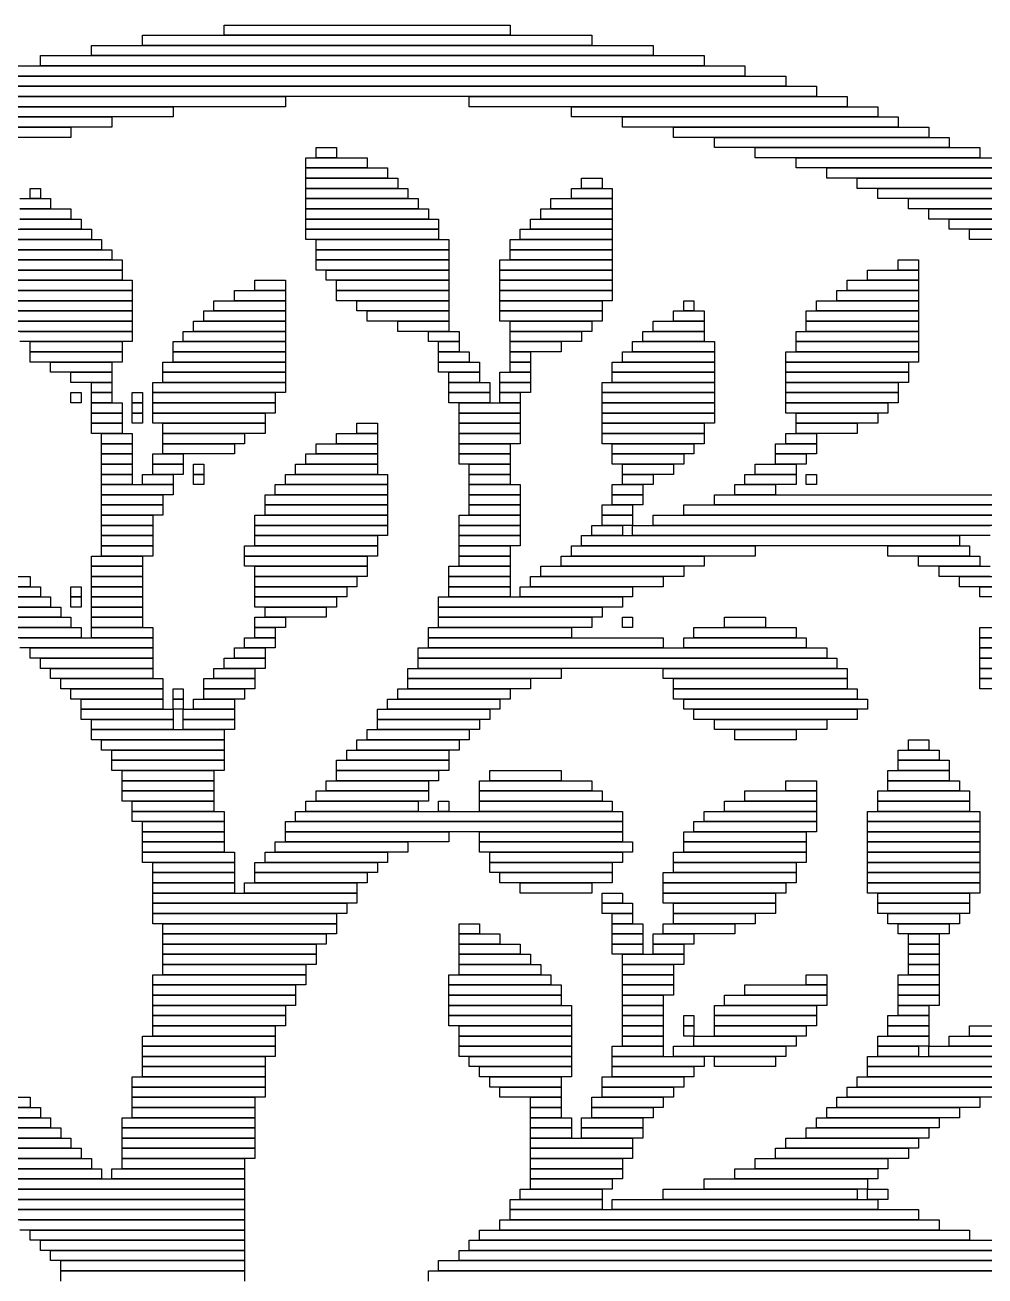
# Model space of a CAD drawing. Extents: x 367 to 656, y 364 to 660.
# Drawn here: x 478.5 to 572.5, y 537.5 to 660 of the extents above; entities that cross this region are included whole.
import ezdxf

# ---------------------------------------------------------------- set-up
doc = ezdxf.new("R2010")
doc.units = 0

msp = doc.modelspace()

# ---------------------------------------------------------------- linework, layer by layer
for p, q in [((498, 660), (526, 660)), ((498, 659), (498, 660)), ((526, 660), (526, 659)), ((485, 658), (540, 658)), ((485, 657), (485, 658)), ((490, 659), (534, 659)), ((490, 658), (490, 659)), ((534, 658), (490, 658)), ((526, 659), (498, 659)), ((534, 659), (534, 658)), ((540, 658), (540, 657)), ((480, 657), (545, 657)), ((480, 656), (480, 657)), ((540, 657), (485, 657)), ((545, 657), (545, 656)), ((476, 656), (549, 656)), ((545, 656), (480, 656)), ((549, 656), (549, 655)), ((472, 655), (553, 655)), ((549, 655), (476, 655)), ((553, 655), (553, 654)), ((465, 653), (504, 653)), ((469, 654), (556, 654)), ((556, 653), (469, 653)), ((553, 654), (472, 654)), ((504, 653), (504, 652)), ((522, 653), (559, 653)), ((522, 652), (522, 653)), ((556, 654), (556, 653)), ((559, 653), (559, 652)), ((463, 652), (493, 652)), ((504, 652), (465, 652)), ((493, 652), (493, 651)), ((559, 652), (522, 652)), ((532, 652), (562, 652)), ((532, 651), (532, 652)), ((562, 652), (562, 651)), ((460, 651), (487, 651)), ((493, 651), (463, 651)), ((487, 651), (487, 650)), ((562, 651), (532, 651)), ((537, 651), (564, 651)), ((537, 650), (537, 651)), ((564, 651), (564, 650)), ((457, 650), (483, 650)), ((487, 650), (460, 650)), ((483, 650), (483, 649)), ((564, 650), (537, 650)), ((542, 650), (567, 650)), ((542, 649), (542, 650)), ((567, 650), (567, 649)), ((483, 649), (457, 649)), ((567, 649), (542, 649)), ((546, 649), (569, 649)), ((546, 648), (546, 649)), ((569, 649), (569, 648)), ((506, 647), (512, 647)), ((506, 646), (506, 647)), ((507, 648), (509, 648)), ((507, 647), (507, 648)), ((509, 647), (507, 647)), ((509, 648), (509, 647)), ((512, 647), (512, 646)), ((569, 648), (546, 648)), ((550, 648), (572, 648)), ((550, 647), (550, 648)), ((572, 647), (550, 647)), ((554, 647), (574, 647)), ((554, 646), (554, 647)), ((572, 648), (572, 647)), ((512, 646), (506, 646)), ((506, 646), (514, 646)), ((506, 645), (506, 646)), ((514, 646), (514, 645)), ((574, 646), (554, 646)), ((557, 646), (576, 646)), ((557, 645), (557, 646)), ((514, 645), (506, 645)), ((506, 645), (515, 645)), ((506, 644), (506, 645)), ((515, 645), (515, 644)), ((533, 645), (535, 645)), ((533, 644), (533, 645)), ((535, 645), (535, 644)), ((576, 645), (557, 645)), ((560, 645), (578, 645)), ((560, 644), (560, 645)), ((479, 644), (480, 644)), ((479, 643), (479, 644)), ((480, 644), (480, 643)), ((515, 644), (506, 644)), ((506, 644), (516, 644)), ((506, 643), (506, 644)), ((516, 644), (516, 643)), ((532, 644), (536, 644)), ((532, 643), (532, 644)), ((535, 644), (533, 644)), ((536, 644), (536, 643)), ((578, 644), (560, 644)), ((562, 644), (579, 644)), ((562, 643), (562, 644)), ((478, 643), (481, 643)), ((481, 642), (478, 642)), ((478, 642), (483, 642)), ((480, 643), (479, 643)), ((481, 643), (481, 642)), ((483, 642), (483, 641)), ((516, 643), (506, 643)), ((506, 643), (517, 643)), ((506, 642), (506, 643)), ((517, 642), (506, 642)), ((506, 642), (518, 642)), ((506, 641), (506, 642)), ((517, 643), (517, 642)), ((518, 642), (518, 641)), ((529, 642), (536, 642)), ((529, 641), (529, 642)), ((530, 643), (536, 643)), ((530, 642), (530, 643)), ((536, 642), (530, 642)), ((536, 643), (532, 643)), ((536, 643), (536, 642)), ((536, 642), (536, 641)), ((579, 643), (562, 643)), ((565, 643), (581, 643)), ((565, 642), (565, 643)), ((581, 642), (565, 642)), ((567, 642), (583, 642)), ((567, 641), (567, 642)), ((483, 641), (478, 641)), ((478, 641), (484, 641)), ((484, 641), (484, 640)), ((518, 641), (506, 641)), ((506, 641), (519, 641)), ((506, 640), (506, 641)), ((519, 641), (519, 640)), ((528, 641), (536, 641)), ((528, 640), (528, 641)), ((536, 641), (529, 641)), ((536, 641), (536, 640)), ((583, 641), (567, 641)), ((569, 641), (585, 641)), ((569, 640), (569, 641)), ((477, 640), (485, 640)), ((484, 640), (478, 640)), ((485, 640), (485, 639)), ((519, 640), (506, 640)), ((506, 640), (519, 640)), ((506, 639), (506, 640)), ((519, 640), (519, 639)), ((527, 640), (536, 640)), ((527, 639), (527, 640)), ((536, 640), (528, 640)), ((536, 640), (536, 639)), ((585, 640), (569, 640)), ((571, 640), (586, 640)), ((571, 639), (571, 640)), ((485, 639), (477, 639)), ((477, 639), (486, 639)), ((486, 639), (486, 638)), ((519, 639), (506, 639)), ((507, 639), (520, 639)), ((507, 638), (507, 639)), ((520, 639), (520, 638)), ((526, 639), (536, 639)), ((526, 638), (526, 639)), ((536, 639), (527, 639)), ((536, 639), (536, 638)), ((586, 639), (571, 639)), ((486, 638), (477, 638)), ((477, 638), (487, 638)), ((487, 637), (477, 637)), ((477, 637), (488, 637)), ((487, 638), (487, 637)), ((488, 637), (488, 636)), ((520, 638), (507, 638)), ((507, 638), (520, 638)), ((507, 637), (507, 638)), ((520, 637), (507, 637)), ((507, 637), (520, 637)), ((507, 636), (507, 637)), ((520, 638), (520, 637)), ((520, 637), (520, 636)), ((525, 637), (536, 637)), ((525, 636), (525, 637)), ((536, 638), (526, 638)), ((526, 638), (536, 638)), ((526, 637), (526, 638)), ((536, 637), (526, 637)), ((536, 638), (536, 637)), ((536, 637), (536, 636)), ((564, 637), (566, 637)), ((564, 636), (564, 637)), ((566, 637), (566, 636)), ((488, 636), (477, 636)), ((477, 636), (488, 636)), ((488, 636), (488, 635)), ((520, 636), (507, 636)), ((508, 636), (520, 636)), ((508, 635), (508, 636)), ((520, 636), (520, 635)), ((536, 636), (525, 636)), ((525, 636), (536, 636)), ((525, 635), (525, 636)), ((536, 636), (536, 635)), ((561, 636), (566, 636)), ((561, 635), (561, 636)), ((566, 636), (564, 636)), ((566, 636), (566, 635)), ((488, 635), (477, 635)), ((477, 635), (489, 635)), ((489, 635), (489, 634)), ((501, 635), (504, 635)), ((501, 634), (501, 635)), ((504, 635), (504, 634)), ((520, 635), (508, 635)), ((509, 635), (520, 635)), ((509, 634), (509, 635)), ((520, 635), (520, 634)), ((536, 635), (525, 635)), ((525, 635), (536, 635)), ((525, 634), (525, 635)), ((536, 635), (536, 634)), ((559, 635), (566, 635)), ((559, 634), (559, 635)), ((566, 635), (561, 635)), ((566, 635), (566, 634)), ((489, 634), (477, 634)), ((477, 634), (489, 634)), ((489, 634), (489, 633)), ((499, 634), (504, 634)), ((499, 633), (499, 634)), ((504, 634), (501, 634)), ((504, 634), (504, 633)), ((520, 634), (509, 634)), ((509, 634), (520, 634)), ((509, 633), (509, 634)), ((520, 634), (520, 633)), ((536, 634), (525, 634)), ((525, 634), (536, 634)), ((525, 633), (525, 634)), ((536, 634), (536, 633)), ((558, 634), (566, 634)), ((558, 633), (558, 634)), ((566, 634), (559, 634)), ((566, 634), (566, 633)), ((489, 633), (477, 633)), ((477, 633), (489, 633)), ((489, 633), (489, 632)), ((497, 633), (504, 633)), ((497, 632), (497, 633)), ((504, 633), (499, 633)), ((504, 633), (504, 632)), ((520, 633), (509, 633)), ((511, 633), (520, 633)), ((511, 632), (511, 633)), ((520, 633), (520, 632)), ((536, 633), (525, 633)), ((525, 633), (535, 633)), ((525, 632), (525, 633)), ((535, 633), (535, 632)), ((543, 633), (544, 633)), ((543, 632), (543, 633)), ((544, 633), (544, 632)), ((556, 633), (566, 633)), ((556, 632), (556, 633)), ((566, 633), (558, 633)), ((566, 633), (566, 632)), ((489, 632), (477, 632)), ((477, 632), (489, 632)), ((489, 631), (477, 631)), ((477, 631), (489, 631)), ((489, 632), (489, 631)), ((489, 631), (489, 630)), ((495, 631), (504, 631)), ((495, 630), (495, 631)), ((496, 632), (504, 632)), ((496, 631), (496, 632)), ((504, 631), (496, 631)), ((504, 632), (497, 632)), ((504, 632), (504, 631)), ((504, 631), (504, 630)), ((520, 632), (511, 632)), ((512, 632), (520, 632)), ((512, 631), (512, 632)), ((520, 631), (512, 631)), ((515, 631), (520, 631)), ((515, 630), (515, 631)), ((520, 632), (520, 631)), ((520, 631), (520, 630)), ((535, 632), (525, 632)), ((525, 632), (535, 632)), ((525, 631), (525, 632)), ((535, 631), (525, 631)), ((526, 631), (534, 631)), ((526, 630), (526, 631)), ((534, 631), (534, 630)), ((535, 632), (535, 631)), ((540, 631), (545, 631)), ((540, 630), (540, 631)), ((542, 632), (545, 632)), ((542, 631), (542, 632)), ((545, 631), (542, 631)), ((544, 632), (543, 632)), ((545, 632), (545, 631)), ((545, 631), (545, 630)), ((555, 632), (566, 632)), ((555, 631), (555, 632)), ((566, 631), (555, 631)), ((555, 631), (566, 631)), ((555, 630), (555, 631)), ((566, 632), (556, 632)), ((566, 632), (566, 631)), ((566, 631), (566, 630)), ((489, 630), (477, 630)), ((478, 630), (489, 630)), ((489, 630), (489, 629)), ((494, 630), (504, 630)), ((494, 629), (494, 630)), ((504, 630), (495, 630)), ((504, 630), (504, 629)), ((520, 630), (515, 630)), ((518, 630), (521, 630)), ((518, 629), (518, 630)), ((521, 630), (521, 629)), ((534, 630), (526, 630)), ((526, 630), (533, 630)), ((526, 629), (526, 630)), ((533, 630), (533, 629)), ((539, 630), (545, 630)), ((539, 629), (539, 630)), ((545, 630), (540, 630)), ((545, 630), (545, 629)), ((554, 630), (566, 630)), ((554, 629), (554, 630)), ((566, 630), (555, 630)), ((566, 630), (566, 629)), ((489, 629), (478, 629)), ((479, 629), (488, 629)), ((479, 628), (479, 629)), ((488, 629), (488, 628)), ((493, 629), (504, 629)), ((493, 628), (493, 629)), ((504, 629), (494, 629)), ((504, 629), (504, 628)), ((521, 629), (518, 629)), ((519, 629), (521, 629)), ((519, 628), (519, 629)), ((521, 629), (521, 628)), ((533, 629), (526, 629)), ((526, 629), (531, 629)), ((526, 628), (526, 629)), ((531, 629), (531, 628)), ((538, 629), (546, 629)), ((538, 628), (538, 629)), ((545, 629), (539, 629)), ((546, 629), (546, 628)), ((566, 629), (554, 629)), ((554, 629), (566, 629)), ((554, 628), (554, 629)), ((566, 629), (566, 628)), ((488, 628), (479, 628)), ((479, 628), (488, 628)), ((479, 627), (479, 628)), ((488, 628), (488, 627)), ((504, 628), (493, 628)), ((493, 628), (504, 628)), ((493, 627), (493, 628)), ((504, 628), (504, 627)), ((521, 628), (519, 628)), ((519, 628), (522, 628)), ((519, 627), (519, 628)), ((522, 628), (522, 627)), ((531, 628), (526, 628)), ((526, 628), (528, 628)), ((526, 627), (526, 628)), ((528, 628), (528, 627)), ((537, 628), (546, 628)), ((537, 627), (537, 628)), ((546, 628), (538, 628)), ((546, 628), (546, 627)), ((553, 628), (566, 628)), ((553, 627), (553, 628)), ((566, 628), (554, 628)), ((566, 628), (566, 627)), ((488, 627), (479, 627)), ((481, 627), (487, 627)), ((481, 626), (481, 627)), ((487, 626), (481, 626)), ((483, 626), (487, 626)), ((483, 625), (483, 626)), ((487, 627), (487, 626)), ((487, 626), (487, 625)), ((492, 627), (504, 627)), ((492, 626), (492, 627)), ((504, 626), (492, 626)), ((492, 626), (504, 626)), ((492, 625), (492, 626)), ((504, 627), (493, 627)), ((504, 627), (504, 626)), ((504, 626), (504, 625)), ((522, 627), (519, 627)), ((519, 627), (523, 627)), ((519, 626), (519, 627)), ((523, 626), (519, 626)), ((520, 626), (523, 626)), ((520, 625), (520, 626)), ((523, 627), (523, 626)), ((523, 626), (523, 625)), ((525, 626), (528, 626)), ((525, 625), (525, 626)), ((528, 627), (526, 627)), ((526, 627), (528, 627)), ((526, 626), (526, 627)), ((528, 626), (526, 626)), ((528, 627), (528, 626)), ((528, 626), (528, 625)), ((536, 627), (546, 627)), ((536, 626), (536, 627)), ((546, 626), (536, 626)), ((536, 626), (546, 626)), ((536, 625), (536, 626)), ((546, 627), (537, 627)), ((546, 627), (546, 626)), ((546, 626), (546, 625)), ((566, 627), (553, 627)), ((553, 627), (565, 627)), ((553, 626), (553, 627)), ((565, 626), (553, 626)), ((553, 626), (565, 626)), ((553, 625), (553, 626)), ((565, 627), (565, 626)), ((565, 626), (565, 625)), ((487, 625), (483, 625)), ((485, 625), (487, 625)), ((485, 624), (485, 625)), ((487, 625), (487, 624)), ((491, 625), (504, 625)), ((491, 624), (491, 625)), ((504, 625), (492, 625)), ((504, 625), (504, 624)), ((523, 625), (520, 625)), ((520, 625), (524, 625)), ((520, 624), (520, 625)), ((524, 625), (524, 624)), ((528, 625), (525, 625)), ((525, 625), (528, 625)), ((525, 624), (525, 625)), ((528, 625), (528, 624)), ((535, 625), (546, 625)), ((535, 624), (535, 625)), ((546, 625), (536, 625)), ((546, 625), (546, 624)), ((565, 625), (553, 625)), ((553, 625), (564, 625)), ((553, 624), (553, 625)), ((564, 625), (564, 624)), ((483, 624), (484, 624)), ((483, 623), (483, 624)), ((484, 624), (484, 623)), ((487, 624), (485, 624)), ((485, 624), (487, 624)), ((485, 623), (485, 624)), ((487, 624), (487, 623)), ((489, 624), (490, 624)), ((489, 623), (489, 624)), ((490, 624), (490, 623)), ((504, 624), (491, 624)), ((491, 624), (503, 624)), ((491, 623), (491, 624)), ((503, 624), (503, 623)), ((524, 624), (520, 624)), ((520, 624), (524, 624)), ((520, 623), (520, 624)), ((524, 624), (524, 623)), ((528, 624), (525, 624)), ((525, 624), (527, 624)), ((525, 623), (525, 624)), ((527, 624), (527, 623)), ((546, 624), (535, 624)), ((535, 624), (546, 624)), ((535, 623), (535, 624)), ((546, 624), (546, 623)), ((564, 624), (553, 624)), ((553, 624), (564, 624)), ((553, 623), (553, 624)), ((564, 624), (564, 623)), ((484, 623), (483, 623)), ((487, 623), (485, 623)), ((485, 623), (488, 623)), ((485, 622), (485, 623)), ((488, 623), (488, 622)), ((490, 623), (489, 623)), ((489, 623), (490, 623)), ((489, 622), (489, 623)), ((490, 623), (490, 622)), ((503, 623), (491, 623)), ((491, 623), (503, 623)), ((491, 622), (491, 623)), ((503, 623), (503, 622)), ((524, 623), (520, 623)), ((521, 623), (527, 623)), ((521, 622), (521, 623)), ((527, 623), (525, 623)), ((527, 623), (527, 622)), ((546, 623), (535, 623)), ((535, 623), (546, 623)), ((535, 622), (535, 623)), ((546, 623), (546, 622)), ((564, 623), (553, 623)), ((553, 623), (563, 623)), ((553, 622), (553, 623)), ((563, 623), (563, 622)), ((488, 622), (485, 622)), ((485, 622), (488, 622)), ((485, 621), (485, 622)), ((488, 622), (488, 621)), ((490, 622), (489, 622)), ((489, 622), (490, 622)), ((489, 621), (489, 622)), ((490, 622), (490, 621)), ((503, 622), (491, 622)), ((491, 622), (502, 622)), ((491, 621), (491, 622)), ((502, 622), (502, 621)), ((527, 622), (521, 622)), ((521, 622), (527, 622)), ((521, 621), (521, 622)), ((527, 622), (527, 621)), ((546, 622), (535, 622)), ((535, 622), (546, 622)), ((535, 621), (535, 622)), ((546, 622), (546, 621)), ((563, 622), (553, 622)), ((554, 622), (562, 622)), ((554, 621), (554, 622)), ((562, 622), (562, 621)), ((488, 621), (485, 621)), ((485, 621), (488, 621)), ((485, 620), (485, 621)), ((488, 620), (485, 620)), ((486, 620), (489, 620)), ((486, 619), (486, 620)), ((488, 621), (488, 620)), ((490, 621), (489, 621)), ((489, 620), (489, 619)), ((502, 621), (491, 621)), ((492, 621), (502, 621)), ((492, 620), (492, 621)), ((502, 620), (492, 620)), ((492, 620), (500, 620)), ((492, 619), (492, 620)), ((500, 620), (500, 619)), ((502, 621), (502, 620)), ((509, 620), (513, 620)), ((509, 619), (509, 620)), ((511, 621), (513, 621)), ((511, 620), (511, 621)), ((513, 620), (511, 620)), ((513, 621), (513, 620)), ((513, 620), (513, 619)), ((527, 621), (521, 621)), ((521, 621), (527, 621)), ((521, 620), (521, 621)), ((527, 620), (521, 620)), ((521, 620), (527, 620)), ((521, 619), (521, 620)), ((527, 621), (527, 620)), ((527, 620), (527, 619)), ((546, 621), (535, 621)), ((535, 621), (545, 621)), ((535, 620), (535, 621)), ((545, 620), (535, 620)), ((535, 620), (545, 620)), ((535, 619), (535, 620)), ((545, 621), (545, 620)), ((545, 620), (545, 619)), ((553, 620), (556, 620)), ((553, 619), (553, 620)), ((562, 621), (554, 621)), ((554, 621), (560, 621)), ((554, 620), (554, 621)), ((560, 620), (554, 620)), ((556, 620), (556, 619)), ((560, 621), (560, 620)), ((489, 619), (486, 619)), ((486, 619), (489, 619)), ((486, 618), (486, 619)), ((489, 619), (489, 618)), ((500, 619), (492, 619)), ((492, 619), (499, 619)), ((492, 618), (492, 619)), ((499, 619), (499, 618)), ((507, 619), (513, 619)), ((507, 618), (507, 619)), ((513, 619), (509, 619)), ((513, 619), (513, 618)), ((527, 619), (521, 619)), ((521, 619), (526, 619)), ((521, 618), (521, 619)), ((526, 619), (526, 618)), ((545, 619), (535, 619)), ((536, 619), (544, 619)), ((536, 618), (536, 619)), ((544, 619), (544, 618)), ((552, 619), (556, 619)), ((552, 618), (552, 619)), ((556, 619), (553, 619)), ((556, 619), (556, 618)), ((489, 618), (486, 618)), ((486, 618), (489, 618)), ((486, 617), (486, 618)), ((489, 618), (489, 617)), ((491, 618), (494, 618)), ((491, 617), (491, 618)), ((499, 618), (492, 618)), ((494, 618), (494, 617)), ((506, 618), (513, 618)), ((506, 617), (506, 618)), ((513, 618), (507, 618)), ((513, 618), (513, 617)), ((526, 618), (521, 618)), ((521, 618), (526, 618)), ((521, 617), (521, 618)), ((526, 618), (526, 617)), ((544, 618), (536, 618)), ((536, 618), (543, 618)), ((536, 617), (536, 618)), ((543, 618), (543, 617)), ((556, 618), (552, 618)), ((552, 618), (555, 618)), ((552, 617), (552, 618)), ((555, 618), (555, 617)), ((489, 617), (486, 617)), ((486, 617), (489, 617)), ((486, 616), (486, 617)), ((489, 617), (489, 616)), ((494, 617), (491, 617)), ((491, 617), (494, 617)), ((491, 616), (491, 617)), ((494, 617), (494, 616)), ((495, 617), (496, 617)), ((495, 616), (495, 617)), ((496, 617), (496, 616)), ((505, 617), (513, 617)), ((505, 616), (505, 617)), ((513, 617), (506, 617)), ((513, 617), (513, 616)), ((526, 617), (521, 617)), ((522, 617), (526, 617)), ((522, 616), (522, 617)), ((526, 617), (526, 616)), ((543, 617), (536, 617)), ((537, 617), (542, 617)), ((537, 616), (537, 617)), ((542, 617), (542, 616)), ((550, 617), (554, 617)), ((550, 616), (550, 617)), ((555, 617), (552, 617)), ((554, 617), (554, 616)), ((489, 616), (486, 616)), ((486, 616), (489, 616)), ((486, 615), (486, 616)), ((489, 615), (486, 615)), ((486, 615), (493, 615)), ((486, 614), (486, 615)), ((489, 616), (489, 615)), ((490, 616), (493, 616)), ((490, 615), (490, 616)), ((493, 615), (490, 615)), ((494, 616), (491, 616)), ((493, 616), (493, 615)), ((493, 615), (493, 614)), ((496, 616), (495, 616)), ((495, 616), (496, 616)), ((495, 615), (495, 616)), ((496, 615), (495, 615)), ((496, 616), (496, 615)), ((503, 615), (514, 615)), ((503, 614), (503, 615)), ((504, 616), (514, 616)), ((504, 615), (504, 616)), ((514, 615), (504, 615)), ((513, 616), (505, 616)), ((514, 616), (514, 615)), ((514, 615), (514, 614)), ((526, 616), (522, 616)), ((522, 616), (526, 616)), ((522, 615), (522, 616)), ((526, 615), (522, 615)), ((522, 615), (527, 615)), ((522, 614), (522, 615)), ((526, 616), (526, 615)), ((527, 615), (527, 614)), ((536, 615), (539, 615)), ((536, 614), (536, 615)), ((542, 616), (537, 616)), ((537, 616), (540, 616)), ((537, 615), (537, 616)), ((540, 615), (537, 615)), ((539, 615), (539, 614)), ((540, 616), (540, 615)), ((548, 615), (552, 615)), ((548, 614), (548, 615)), ((549, 616), (554, 616)), ((549, 615), (549, 616)), ((554, 615), (549, 615)), ((554, 616), (550, 616)), ((552, 615), (552, 614)), ((554, 616), (554, 615)), ((555, 616), (556, 616)), ((555, 615), (555, 616)), ((556, 615), (555, 615)), ((556, 616), (556, 615)), ((493, 614), (486, 614)), ((486, 614), (492, 614)), ((486, 613), (486, 614)), ((492, 614), (492, 613)), ((502, 614), (514, 614)), ((502, 613), (502, 614)), ((514, 614), (503, 614)), ((514, 614), (514, 613)), ((527, 614), (522, 614)), ((522, 614), (527, 614)), ((522, 613), (522, 614)), ((527, 614), (527, 613)), ((539, 614), (536, 614)), ((536, 614), (539, 614)), ((536, 613), (536, 614)), ((539, 614), (539, 613)), ((546, 614), (591, 614)), ((546, 613), (546, 614)), ((552, 614), (548, 614)), ((492, 613), (486, 613)), ((486, 613), (492, 613)), ((486, 612), (486, 613)), ((492, 613), (492, 612)), ((514, 613), (502, 613)), ((502, 613), (514, 613)), ((502, 612), (502, 613)), ((514, 613), (514, 612)), ((527, 613), (522, 613)), ((522, 613), (527, 613)), ((522, 612), (522, 613)), ((527, 613), (527, 612)), ((535, 613), (538, 613)), ((535, 612), (535, 613)), ((539, 613), (536, 613)), ((538, 613), (538, 612)), ((543, 613), (590, 613)), ((543, 612), (543, 613)), ((591, 613), (546, 613)), ((492, 612), (486, 612)), ((486, 612), (491, 612)), ((486, 611), (486, 612)), ((491, 612), (491, 611)), ((501, 612), (514, 612)), ((501, 611), (501, 612)), ((514, 612), (502, 612)), ((514, 612), (514, 611)), ((521, 612), (527, 612)), ((521, 611), (521, 612)), ((527, 612), (522, 612)), ((527, 612), (527, 611)), ((538, 612), (535, 612)), ((535, 612), (538, 612)), ((535, 611), (535, 612)), ((538, 612), (538, 611)), ((540, 612), (576, 612)), ((540, 611), (540, 612)), ((590, 612), (543, 612)), ((491, 611), (486, 611)), ((486, 611), (491, 611)), ((486, 610), (486, 611)), ((491, 611), (491, 610)), ((514, 611), (501, 611)), ((501, 611), (514, 611)), ((501, 610), (501, 611)), ((514, 611), (514, 610)), ((527, 611), (521, 611)), ((521, 611), (527, 611)), ((521, 610), (521, 611)), ((527, 611), (527, 610)), ((534, 611), (537, 611)), ((534, 610), (534, 611)), ((538, 611), (535, 611)), ((537, 611), (537, 610)), ((538, 611), (573, 611)), ((538, 610), (538, 611)), ((576, 611), (540, 611)), ((491, 610), (486, 610)), ((486, 610), (491, 610)), ((486, 609), (486, 610)), ((491, 609), (486, 609)), ((486, 609), (491, 609)), ((486, 608), (486, 609)), ((491, 610), (491, 609)), ((491, 609), (491, 608)), ((500, 609), (513, 609)), ((500, 608), (500, 609)), ((514, 610), (501, 610)), ((501, 610), (513, 610)), ((501, 609), (501, 610)), ((513, 609), (501, 609)), ((513, 610), (513, 609)), ((513, 609), (513, 608)), ((527, 610), (521, 610)), ((521, 610), (527, 610)), ((521, 609), (521, 610)), ((527, 609), (521, 609)), ((521, 609), (526, 609)), ((521, 608), (521, 609)), ((526, 609), (526, 608)), ((527, 610), (527, 609)), ((532, 609), (550, 609)), ((532, 608), (532, 609)), ((533, 610), (570, 610)), ((533, 609), (533, 610)), ((570, 609), (533, 609)), ((537, 610), (534, 610)), ((573, 610), (538, 610)), ((550, 609), (550, 608)), ((563, 609), (571, 609)), ((563, 608), (563, 609)), ((570, 610), (570, 609)), ((571, 609), (571, 608)), ((485, 608), (490, 608)), ((485, 607), (485, 608)), ((491, 608), (486, 608)), ((490, 608), (490, 607)), ((513, 608), (500, 608)), ((500, 608), (512, 608)), ((500, 607), (500, 608)), ((512, 608), (512, 607)), ((526, 608), (521, 608)), ((521, 608), (526, 608)), ((521, 607), (521, 608)), ((526, 608), (526, 607)), ((531, 608), (545, 608)), ((531, 607), (531, 608)), ((550, 608), (532, 608)), ((545, 608), (545, 607)), ((571, 608), (563, 608)), ((566, 608), (572, 608)), ((566, 607), (566, 608)), ((572, 608), (572, 607)), ((490, 607), (485, 607)), ((485, 607), (490, 607)), ((485, 606), (485, 607)), ((490, 607), (490, 606)), ((512, 607), (500, 607)), ((501, 607), (512, 607)), ((501, 606), (501, 607)), ((512, 607), (512, 606)), ((520, 607), (526, 607)), ((520, 606), (520, 607)), ((526, 607), (521, 607)), ((526, 607), (526, 606)), ((529, 607), (543, 607)), ((529, 606), (529, 607)), ((545, 607), (531, 607)), ((543, 607), (543, 606)), ((572, 607), (566, 607)), ((568, 607), (573, 607)), ((568, 606), (568, 607)), ((451, 606), (479, 606)), ((479, 606), (479, 605)), ((490, 606), (485, 606)), ((485, 606), (490, 606)), ((485, 605), (485, 606)), ((490, 606), (490, 605)), ((512, 606), (501, 606)), ((501, 606), (511, 606)), ((501, 605), (501, 606)), ((511, 606), (511, 605)), ((526, 606), (520, 606)), ((520, 606), (526, 606)), ((520, 605), (520, 606)), ((526, 606), (526, 605)), ((528, 606), (541, 606)), ((528, 605), (528, 606)), ((543, 606), (529, 606)), ((541, 606), (541, 605)), ((573, 606), (568, 606)), ((570, 606), (574, 606)), ((570, 605), (570, 606)), ((479, 605), (451, 605)), ((451, 605), (480, 605)), ((480, 604), (451, 604)), ((472, 604), (481, 604)), ((480, 605), (480, 604)), ((481, 604), (481, 603)), ((483, 605), (484, 605)), ((483, 604), (483, 605)), ((484, 604), (483, 604)), ((483, 604), (484, 604)), ((483, 603), (483, 604)), ((484, 605), (484, 604)), ((484, 604), (484, 603)), ((490, 605), (485, 605)), ((485, 605), (490, 605)), ((485, 604), (485, 605)), ((490, 604), (485, 604)), ((485, 604), (490, 604)), ((485, 603), (485, 604)), ((490, 605), (490, 604)), ((490, 604), (490, 603)), ((511, 605), (501, 605)), ((501, 605), (510, 605)), ((501, 604), (501, 605)), ((510, 604), (501, 604)), ((501, 604), (509, 604)), ((501, 603), (501, 604)), ((509, 604), (509, 603)), ((510, 605), (510, 604)), ((519, 604), (537, 604)), ((519, 603), (519, 604)), ((526, 605), (520, 605)), ((520, 605), (526, 605)), ((520, 604), (520, 605)), ((526, 604), (520, 604)), ((526, 605), (526, 604)), ((527, 605), (538, 605)), ((527, 604), (527, 605)), ((538, 604), (527, 604)), ((541, 605), (528, 605)), ((537, 604), (537, 603)), ((538, 605), (538, 604)), ((574, 605), (570, 605)), ((572, 605), (575, 605)), ((572, 604), (572, 605)), ((575, 604), (572, 604)), ((481, 603), (472, 603)), ((474, 603), (482, 603)), ((482, 603), (482, 602)), ((484, 603), (483, 603)), ((490, 603), (485, 603)), ((485, 603), (490, 603)), ((485, 602), (485, 603)), ((490, 603), (490, 602)), ((509, 603), (501, 603)), ((502, 603), (508, 603)), ((502, 602), (502, 603)), ((508, 603), (508, 602)), ((537, 603), (519, 603)), ((519, 603), (535, 603)), ((519, 602), (519, 603)), ((535, 603), (535, 602)), ((482, 602), (474, 602)), ((475, 602), (483, 602)), ((483, 602), (483, 601)), ((490, 602), (485, 602)), ((485, 602), (490, 602)), ((485, 601), (485, 602)), ((490, 602), (490, 601)), ((501, 602), (504, 602)), ((501, 601), (501, 602)), ((508, 602), (502, 602)), ((504, 602), (504, 601)), ((535, 602), (519, 602)), ((519, 602), (534, 602)), ((519, 601), (519, 602)), ((534, 602), (534, 601)), ((537, 602), (538, 602)), ((537, 601), (537, 602)), ((538, 602), (538, 601)), ((547, 602), (551, 602)), ((547, 601), (547, 602)), ((551, 602), (551, 601)), ((483, 601), (475, 601)), ((477, 601), (484, 601)), ((484, 601), (484, 600)), ((490, 601), (485, 601)), ((485, 601), (491, 601)), ((485, 600), (485, 601)), ((491, 601), (491, 600)), ((504, 601), (501, 601)), ((501, 601), (503, 601)), ((501, 600), (501, 601)), ((503, 601), (503, 600)), ((518, 601), (532, 601)), ((518, 600), (518, 601)), ((534, 601), (519, 601)), ((532, 601), (532, 600)), ((538, 601), (537, 601)), ((544, 601), (554, 601)), ((544, 600), (544, 601)), ((551, 601), (547, 601)), ((554, 601), (554, 600)), ((572, 601), (583, 601)), ((572, 600), (572, 601)), ((484, 600), (477, 600)), ((478, 600), (491, 600)), ((491, 600), (485, 600)), ((491, 600), (491, 599)), ((500, 600), (503, 600)), ((500, 599), (500, 600)), ((503, 600), (501, 600)), ((503, 600), (503, 599)), ((532, 600), (518, 600)), ((518, 600), (541, 600)), ((518, 599), (518, 600)), ((541, 600), (541, 599)), ((543, 600), (555, 600)), ((543, 599), (543, 600)), ((554, 600), (544, 600)), ((555, 600), (555, 599)), ((583, 600), (572, 600)), ((572, 600), (584, 600)), ((572, 599), (572, 600)), ((491, 599), (478, 599)), ((479, 599), (491, 599)), ((479, 598), (479, 599)), ((491, 598), (479, 598)), ((480, 598), (491, 598)), ((480, 597), (480, 598)), ((491, 599), (491, 598)), ((491, 598), (491, 597)), ((498, 598), (502, 598)), ((498, 597), (498, 598)), ((499, 599), (502, 599)), ((499, 598), (499, 599)), ((502, 598), (499, 598)), ((503, 599), (500, 599)), ((502, 599), (502, 598)), ((502, 598), (502, 597)), ((517, 599), (557, 599)), ((517, 598), (517, 599)), ((557, 598), (517, 598)), ((517, 598), (558, 598)), ((517, 597), (517, 598)), ((541, 599), (518, 599)), ((555, 599), (543, 599)), ((557, 599), (557, 598)), ((558, 598), (558, 597)), ((584, 599), (572, 599)), ((572, 599), (584, 599)), ((572, 598), (572, 599)), ((584, 598), (572, 598)), ((572, 598), (584, 598)), ((572, 597), (572, 598)), ((491, 597), (480, 597)), ((481, 597), (491, 597)), ((481, 596), (481, 597)), ((491, 597), (491, 596)), ((497, 597), (501, 597)), ((497, 596), (497, 597)), ((502, 597), (498, 597)), ((501, 597), (501, 596)), ((516, 597), (531, 597)), ((516, 596), (516, 597)), ((558, 597), (517, 597)), ((531, 597), (531, 596)), ((541, 597), (559, 597)), ((541, 596), (541, 597)), ((559, 597), (559, 596)), ((584, 597), (572, 597)), ((572, 597), (585, 597)), ((572, 596), (572, 597)), ((491, 596), (481, 596)), ((482, 596), (492, 596)), ((482, 595), (482, 596)), ((492, 596), (492, 595)), ((496, 596), (501, 596)), ((496, 595), (496, 596)), ((501, 596), (497, 596)), ((501, 596), (501, 595)), ((531, 596), (516, 596)), ((516, 596), (528, 596)), ((516, 595), (516, 596)), ((528, 596), (528, 595)), ((559, 596), (541, 596)), ((542, 596), (559, 596)), ((542, 595), (542, 596)), ((559, 596), (559, 595)), ((585, 596), (572, 596)), ((572, 596), (585, 596)), ((572, 595), (572, 596)), ((492, 595), (482, 595)), ((483, 595), (492, 595)), ((483, 594), (483, 595)), ((492, 595), (492, 594)), ((493, 595), (494, 595)), ((493, 594), (493, 595)), ((494, 595), (494, 594)), ((501, 595), (496, 595)), ((496, 595), (500, 595)), ((496, 594), (496, 595)), ((500, 595), (500, 594)), ((515, 595), (526, 595)), ((515, 594), (515, 595)), ((528, 595), (516, 595)), ((526, 595), (526, 594)), ((559, 595), (542, 595)), ((542, 595), (560, 595)), ((542, 594), (542, 595)), ((560, 595), (560, 594)), ((585, 595), (572, 595)), ((492, 594), (483, 594)), ((484, 594), (492, 594)), ((484, 593), (484, 594)), ((492, 593), (484, 593)), ((484, 593), (493, 593)), ((484, 592), (484, 593)), ((492, 594), (492, 593)), ((494, 594), (493, 594)), ((493, 594), (494, 594)), ((493, 593), (493, 594)), ((494, 593), (493, 593)), ((493, 593), (493, 592)), ((494, 594), (494, 593)), ((494, 593), (499, 593)), ((494, 592), (494, 593)), ((495, 594), (499, 594)), ((495, 593), (495, 594)), ((499, 593), (495, 593)), ((500, 594), (496, 594)), ((499, 594), (499, 593)), ((499, 593), (499, 592)), ((513, 593), (524, 593)), ((513, 592), (513, 593)), ((514, 594), (525, 594)), ((514, 593), (514, 594)), ((525, 593), (514, 593)), ((526, 594), (515, 594)), ((524, 593), (524, 592)), ((525, 594), (525, 593)), ((560, 594), (542, 594)), ((543, 594), (561, 594)), ((543, 593), (543, 594)), ((561, 593), (543, 593)), ((544, 593), (560, 593)), ((544, 592), (544, 593)), ((560, 593), (560, 592)), ((561, 594), (561, 593)), ((493, 592), (484, 592)), ((485, 592), (493, 592)), ((485, 591), (485, 592)), ((493, 592), (493, 591)), ((499, 592), (494, 592)), ((494, 592), (499, 592)), ((494, 591), (494, 592)), ((499, 592), (499, 591)), ((524, 592), (513, 592)), ((513, 592), (523, 592)), ((513, 591), (513, 592)), ((523, 592), (523, 591)), ((560, 592), (544, 592)), ((546, 592), (557, 592)), ((546, 591), (546, 592)), ((557, 592), (557, 591)), ((493, 591), (485, 591)), ((485, 591), (498, 591)), ((485, 590), (485, 591)), ((499, 591), (494, 591)), ((498, 591), (498, 590)), ((512, 591), (522, 591)), ((512, 590), (512, 591)), ((523, 591), (513, 591)), ((522, 591), (522, 590)), ((557, 591), (546, 591)), ((548, 591), (554, 591)), ((548, 590), (548, 591)), ((554, 591), (554, 590)), ((498, 590), (485, 590)), ((486, 590), (498, 590)), ((486, 589), (486, 590)), ((498, 590), (498, 589)), ((511, 590), (521, 590)), ((511, 589), (511, 590)), ((522, 590), (512, 590)), ((521, 590), (521, 589)), ((554, 590), (548, 590)), ((565, 590), (567, 590)), ((565, 589), (565, 590)), ((567, 590), (567, 589)), ((498, 589), (486, 589)), ((487, 589), (498, 589)), ((487, 588), (487, 589)), ((498, 589), (498, 588)), ((510, 589), (520, 589)), ((510, 588), (510, 589)), ((521, 589), (511, 589)), ((520, 589), (520, 588)), ((564, 589), (568, 589)), ((564, 588), (564, 589)), ((567, 589), (565, 589)), ((568, 589), (568, 588)), ((498, 588), (487, 588)), ((487, 588), (498, 588)), ((487, 587), (487, 588)), ((498, 587), (487, 587)), ((488, 587), (497, 587)), ((488, 586), (488, 587)), ((497, 587), (497, 586)), ((498, 588), (498, 587)), ((509, 588), (520, 588)), ((509, 587), (509, 588)), ((520, 587), (509, 587)), ((509, 587), (519, 587)), ((509, 586), (509, 587)), ((520, 588), (510, 588)), ((519, 587), (519, 586)), ((520, 588), (520, 587)), ((524, 587), (531, 587)), ((524, 586), (524, 587)), ((531, 587), (531, 586)), ((563, 587), (569, 587)), ((563, 586), (563, 587)), ((568, 588), (564, 588)), ((564, 588), (569, 588)), ((564, 587), (564, 588)), ((569, 587), (564, 587)), ((569, 588), (569, 587)), ((569, 587), (569, 586)), ((497, 586), (488, 586)), ((488, 586), (497, 586)), ((488, 585), (488, 586)), ((497, 586), (497, 585)), ((508, 586), (518, 586)), ((508, 585), (508, 586)), ((519, 586), (509, 586)), ((518, 586), (518, 585)), ((523, 586), (534, 586)), ((523, 585), (523, 586)), ((531, 586), (524, 586)), ((534, 586), (534, 585)), ((553, 586), (556, 586)), ((553, 585), (553, 586)), ((556, 586), (556, 585)), ((569, 586), (563, 586)), ((563, 586), (570, 586)), ((563, 585), (563, 586)), ((570, 586), (570, 585)), ((497, 585), (488, 585)), ((488, 585), (497, 585)), ((488, 584), (488, 585)), ((497, 585), (497, 584)), ((507, 585), (518, 585)), ((507, 584), (507, 585)), ((518, 585), (508, 585)), ((518, 585), (518, 584)), ((534, 585), (523, 585)), ((523, 585), (535, 585)), ((523, 584), (523, 585)), ((535, 585), (535, 584)), ((549, 585), (556, 585)), ((549, 584), (549, 585)), ((556, 585), (553, 585)), ((556, 585), (556, 584)), ((562, 585), (571, 585)), ((562, 584), (562, 585)), ((570, 585), (563, 585)), ((571, 585), (571, 584)), ((497, 584), (488, 584)), ((489, 584), (497, 584)), ((489, 583), (489, 584)), ((497, 584), (497, 583)), ((506, 584), (517, 584)), ((506, 583), (506, 584)), ((518, 584), (507, 584)), ((517, 584), (517, 583)), ((519, 584), (520, 584)), ((519, 583), (519, 584)), ((520, 584), (520, 583)), ((535, 584), (523, 584)), ((523, 584), (536, 584)), ((523, 583), (523, 584)), ((536, 584), (536, 583)), ((547, 584), (556, 584)), ((547, 583), (547, 584)), ((556, 584), (549, 584)), ((556, 584), (556, 583)), ((571, 584), (562, 584)), ((562, 584), (571, 584)), ((562, 583), (562, 584)), ((571, 584), (571, 583)), ((497, 583), (489, 583)), ((489, 583), (498, 583)), ((489, 582), (489, 583)), ((498, 582), (489, 582)), ((490, 582), (498, 582)), ((490, 581), (490, 582)), ((498, 583), (498, 582)), ((498, 582), (498, 581)), ((504, 582), (537, 582)), ((504, 581), (504, 582)), ((505, 583), (537, 583)), ((505, 582), (505, 583)), ((537, 582), (505, 582)), ((517, 583), (506, 583)), ((520, 583), (519, 583)), ((536, 583), (523, 583)), ((537, 583), (537, 582)), ((537, 582), (537, 581)), ((544, 582), (556, 582)), ((544, 581), (544, 582)), ((545, 583), (556, 583)), ((545, 582), (545, 583)), ((556, 582), (545, 582)), ((556, 583), (547, 583)), ((556, 583), (556, 582)), ((556, 582), (556, 581)), ((561, 583), (572, 583)), ((561, 582), (561, 583)), ((572, 582), (561, 582)), ((561, 582), (572, 582)), ((561, 581), (561, 582)), ((571, 583), (562, 583)), ((572, 583), (572, 582)), ((572, 582), (572, 581)), ((498, 581), (490, 581)), ((490, 581), (498, 581)), ((490, 580), (490, 581)), ((498, 581), (498, 580)), ((537, 581), (504, 581)), ((504, 581), (520, 581)), ((504, 580), (504, 581)), ((520, 581), (520, 580)), ((523, 581), (537, 581)), ((523, 580), (523, 581)), ((537, 581), (537, 580)), ((543, 581), (555, 581)), ((543, 580), (543, 581)), ((556, 581), (544, 581)), ((555, 581), (555, 580)), ((572, 581), (561, 581)), ((561, 581), (572, 581)), ((561, 580), (561, 581)), ((572, 581), (572, 580)), ((498, 580), (490, 580)), ((490, 580), (498, 580)), ((490, 579), (490, 580)), ((498, 580), (498, 579)), ((503, 580), (516, 580)), ((503, 579), (503, 580)), ((520, 580), (504, 580)), ((516, 580), (516, 579)), ((537, 580), (523, 580)), ((523, 580), (538, 580)), ((523, 579), (523, 580)), ((538, 580), (538, 579)), ((555, 580), (543, 580)), ((543, 580), (555, 580)), ((543, 579), (543, 580)), ((555, 580), (555, 579)), ((572, 580), (561, 580)), ((561, 580), (572, 580)), ((561, 579), (561, 580)), ((572, 580), (572, 579)), ((498, 579), (490, 579)), ((490, 579), (499, 579)), ((490, 578), (490, 579)), ((499, 579), (499, 578)), ((502, 579), (514, 579)), ((502, 578), (502, 579)), ((516, 579), (503, 579)), ((514, 579), (514, 578)), ((538, 579), (523, 579)), ((524, 579), (537, 579)), ((524, 578), (524, 579)), ((537, 579), (537, 578)), ((542, 579), (555, 579)), ((542, 578), (542, 579)), ((555, 579), (543, 579)), ((555, 579), (555, 578)), ((572, 579), (561, 579)), ((561, 579), (572, 579)), ((561, 578), (561, 579)), ((572, 579), (572, 578)), ((499, 578), (490, 578)), ((491, 578), (499, 578)), ((491, 577), (491, 578)), ((499, 577), (491, 577)), ((491, 577), (499, 577)), ((491, 576), (491, 577)), ((499, 578), (499, 577)), ((499, 577), (499, 576)), ((501, 578), (513, 578)), ((501, 577), (501, 578)), ((513, 577), (501, 577)), ((501, 577), (512, 577)), ((501, 576), (501, 577)), ((514, 578), (502, 578)), ((512, 577), (512, 576)), ((513, 578), (513, 577)), ((537, 578), (524, 578)), ((524, 578), (536, 578)), ((524, 577), (524, 578)), ((536, 577), (524, 577)), ((525, 577), (536, 577)), ((525, 576), (525, 577)), ((536, 578), (536, 577)), ((536, 577), (536, 576)), ((541, 577), (554, 577)), ((541, 576), (541, 577)), ((555, 578), (542, 578)), ((542, 578), (554, 578)), ((542, 577), (542, 578)), ((554, 577), (542, 577)), ((554, 578), (554, 577)), ((554, 577), (554, 576)), ((572, 578), (561, 578)), ((561, 578), (572, 578)), ((561, 577), (561, 578)), ((572, 577), (561, 577)), ((561, 577), (572, 577)), ((561, 576), (561, 577)), ((572, 578), (572, 577)), ((572, 577), (572, 576)), ((499, 576), (491, 576)), ((491, 576), (499, 576)), ((491, 575), (491, 576)), ((499, 576), (499, 575)), ((500, 576), (511, 576)), ((500, 575), (500, 576)), ((512, 576), (501, 576)), ((511, 576), (511, 575)), ((536, 576), (525, 576)), ((527, 576), (534, 576)), ((527, 575), (527, 576)), ((534, 576), (534, 575)), ((554, 576), (541, 576)), ((541, 576), (553, 576)), ((541, 575), (541, 576)), ((553, 576), (553, 575)), ((572, 576), (561, 576)), ((561, 576), (572, 576)), ((561, 575), (561, 576)), ((572, 576), (572, 575)), ((499, 575), (491, 575)), ((491, 575), (511, 575)), ((491, 574), (491, 575)), ((511, 575), (500, 575)), ((511, 575), (511, 574)), ((534, 575), (527, 575)), ((535, 575), (537, 575)), ((535, 574), (535, 575)), ((537, 575), (537, 574)), ((553, 575), (541, 575)), ((541, 575), (552, 575)), ((541, 574), (541, 575)), ((552, 575), (552, 574)), ((572, 575), (561, 575)), ((562, 575), (571, 575)), ((562, 574), (562, 575)), ((571, 575), (571, 574)), ((511, 574), (491, 574)), ((491, 574), (510, 574)), ((491, 573), (491, 574)), ((510, 574), (510, 573)), ((537, 574), (535, 574)), ((535, 574), (538, 574)), ((535, 573), (535, 574)), ((538, 574), (538, 573)), ((552, 574), (541, 574)), ((542, 574), (552, 574)), ((542, 573), (542, 574)), ((552, 574), (552, 573)), ((571, 574), (562, 574)), ((562, 574), (571, 574)), ((562, 573), (562, 574)), ((571, 574), (571, 573)), ((510, 573), (491, 573)), ((491, 573), (509, 573)), ((491, 572), (491, 573)), ((509, 573), (509, 572)), ((538, 573), (535, 573)), ((536, 573), (538, 573)), ((536, 572), (536, 573)), ((538, 573), (538, 572)), ((552, 573), (542, 573)), ((542, 573), (550, 573)), ((542, 572), (542, 573)), ((550, 573), (550, 572)), ((571, 573), (562, 573)), ((563, 573), (570, 573)), ((563, 572), (563, 573)), ((570, 573), (570, 572)), ((509, 572), (491, 572)), ((492, 572), (509, 572)), ((492, 571), (492, 572)), ((509, 571), (492, 571)), ((492, 571), (508, 571)), ((492, 570), (492, 571)), ((508, 571), (508, 570)), ((509, 572), (509, 571)), ((521, 572), (523, 572)), ((521, 571), (521, 572)), ((523, 571), (521, 571)), ((521, 571), (525, 571)), ((521, 570), (521, 571)), ((523, 572), (523, 571)), ((525, 571), (525, 570)), ((538, 572), (536, 572)), ((536, 572), (539, 572)), ((536, 571), (536, 572)), ((539, 571), (536, 571)), ((536, 571), (539, 571)), ((536, 570), (536, 571)), ((539, 572), (539, 571)), ((539, 571), (539, 570)), ((540, 571), (544, 571)), ((540, 570), (540, 571)), ((541, 572), (548, 572)), ((541, 571), (541, 572)), ((548, 571), (541, 571)), ((550, 572), (542, 572)), ((544, 571), (544, 570)), ((548, 572), (548, 571)), ((570, 572), (563, 572)), ((564, 572), (569, 572)), ((564, 571), (564, 572)), ((569, 571), (564, 571)), ((565, 571), (568, 571)), ((565, 570), (565, 571)), ((568, 571), (568, 570)), ((569, 572), (569, 571)), ((508, 570), (492, 570)), ((492, 570), (507, 570)), ((492, 569), (492, 570)), ((507, 570), (507, 569)), ((525, 570), (521, 570)), ((521, 570), (527, 570)), ((521, 569), (521, 570)), ((527, 570), (527, 569)), ((539, 570), (536, 570)), ((536, 570), (539, 570)), ((536, 569), (536, 570)), ((539, 570), (539, 569)), ((544, 570), (540, 570)), ((540, 570), (543, 570)), ((540, 569), (540, 570)), ((543, 570), (543, 569)), ((568, 570), (565, 570)), ((565, 570), (568, 570)), ((565, 569), (565, 570)), ((568, 570), (568, 569)), ((507, 569), (492, 569)), ((492, 569), (507, 569)), ((492, 568), (492, 569)), ((507, 569), (507, 568)), ((527, 569), (521, 569)), ((521, 569), (528, 569)), ((521, 568), (521, 569)), ((528, 569), (528, 568)), ((539, 569), (536, 569)), ((537, 569), (543, 569)), ((537, 568), (537, 569)), ((543, 569), (540, 569)), ((543, 569), (543, 568)), ((568, 569), (565, 569)), ((565, 569), (568, 569)), ((565, 568), (565, 569)), ((568, 569), (568, 568)), ((507, 568), (492, 568)), ((492, 568), (506, 568)), ((492, 567), (492, 568)), ((506, 568), (506, 567)), ((528, 568), (521, 568)), ((521, 568), (529, 568)), ((521, 567), (521, 568)), ((529, 568), (529, 567)), ((543, 568), (537, 568)), ((537, 568), (542, 568)), ((537, 567), (537, 568)), ((542, 568), (542, 567)), ((568, 568), (565, 568)), ((565, 568), (568, 568)), ((565, 567), (565, 568)), ((568, 568), (568, 567)), ((491, 567), (506, 567)), ((491, 566), (491, 567)), ((506, 566), (491, 566)), ((491, 566), (505, 566)), ((491, 565), (491, 566)), ((506, 567), (492, 567)), ((505, 566), (505, 565)), ((506, 567), (506, 566)), ((520, 567), (530, 567)), ((520, 566), (520, 567)), ((530, 566), (520, 566)), ((520, 566), (531, 566)), ((520, 565), (520, 566)), ((529, 567), (521, 567)), ((530, 567), (530, 566)), ((531, 566), (531, 565)), ((542, 567), (537, 567)), ((537, 567), (542, 567)), ((537, 566), (537, 567)), ((542, 566), (537, 566)), ((537, 566), (542, 566)), ((537, 565), (537, 566)), ((542, 567), (542, 566)), ((542, 566), (542, 565)), ((549, 566), (557, 566)), ((549, 565), (549, 566)), ((555, 567), (557, 567)), ((555, 566), (555, 567)), ((557, 566), (555, 566)), ((557, 567), (557, 566)), ((557, 566), (557, 565)), ((564, 567), (568, 567)), ((564, 566), (564, 567)), ((568, 566), (564, 566)), ((564, 566), (568, 566)), ((564, 565), (564, 566)), ((568, 567), (565, 567)), ((568, 567), (568, 566)), ((568, 566), (568, 565)), ((505, 565), (491, 565)), ((491, 565), (505, 565)), ((491, 564), (491, 565)), ((505, 565), (505, 564)), ((531, 565), (520, 565)), ((520, 565), (531, 565)), ((520, 564), (520, 565)), ((531, 565), (531, 564)), ((542, 565), (537, 565)), ((537, 565), (541, 565)), ((537, 564), (537, 565)), ((541, 565), (541, 564)), ((547, 565), (557, 565)), ((547, 564), (547, 565)), ((557, 565), (549, 565)), ((557, 565), (557, 564)), ((568, 565), (564, 565)), ((564, 565), (568, 565)), ((564, 564), (564, 565)), ((568, 565), (568, 564)), ((505, 564), (491, 564)), ((491, 564), (504, 564)), ((491, 563), (491, 564)), ((504, 564), (504, 563)), ((531, 564), (520, 564)), ((520, 564), (532, 564)), ((520, 563), (520, 564)), ((532, 564), (532, 563)), ((541, 564), (537, 564)), ((537, 564), (541, 564)), ((537, 563), (537, 564)), ((541, 564), (541, 563)), ((546, 564), (556, 564)), ((546, 563), (546, 564)), ((557, 564), (547, 564)), ((556, 564), (556, 563)), ((568, 564), (564, 564)), ((564, 564), (567, 564)), ((564, 563), (564, 564)), ((567, 564), (567, 563)), ((504, 563), (491, 563)), ((491, 563), (504, 563)), ((491, 562), (491, 563)), ((504, 563), (504, 562)), ((532, 563), (520, 563)), ((520, 563), (532, 563)), ((520, 562), (520, 563)), ((532, 563), (532, 562)), ((541, 563), (537, 563)), ((537, 563), (541, 563)), ((537, 562), (537, 563)), ((541, 563), (541, 562)), ((543, 563), (544, 563)), ((543, 562), (543, 563)), ((544, 563), (544, 562)), ((556, 563), (546, 563)), ((546, 563), (556, 563)), ((546, 562), (546, 563)), ((556, 563), (556, 562)), ((563, 563), (567, 563)), ((563, 562), (563, 563)), ((567, 563), (564, 563)), ((567, 563), (567, 562)), ((504, 562), (491, 562)), ((491, 562), (503, 562)), ((491, 561), (491, 562)), ((503, 562), (503, 561)), ((532, 562), (520, 562)), ((521, 562), (532, 562)), ((521, 561), (521, 562)), ((532, 562), (532, 561)), ((541, 562), (537, 562)), ((537, 562), (541, 562)), ((537, 561), (537, 562)), ((541, 562), (541, 561)), ((544, 562), (543, 562)), ((543, 562), (544, 562)), ((543, 561), (543, 562)), ((544, 562), (544, 561)), ((556, 562), (546, 562)), ((546, 562), (555, 562)), ((546, 561), (546, 562)), ((555, 562), (555, 561)), ((567, 562), (563, 562)), ((563, 562), (567, 562)), ((563, 561), (563, 562)), ((567, 562), (567, 561)), ((571, 562), (631, 562)), ((571, 561), (571, 562)), ((490, 561), (503, 561)), ((490, 560), (490, 561)), ((503, 560), (490, 560)), ((490, 560), (503, 560)), ((490, 559), (490, 560)), ((503, 561), (491, 561)), ((503, 561), (503, 560)), ((503, 560), (503, 559)), ((532, 561), (521, 561)), ((521, 561), (532, 561)), ((521, 560), (521, 561)), ((532, 560), (521, 560)), ((521, 560), (532, 560)), ((521, 559), (521, 560)), ((532, 561), (532, 560)), ((532, 560), (532, 559)), ((536, 560), (541, 560)), ((536, 559), (536, 560)), ((541, 561), (537, 561)), ((537, 561), (541, 561)), ((537, 560), (537, 561)), ((541, 560), (537, 560)), ((541, 561), (541, 560)), ((541, 560), (541, 559)), ((542, 560), (553, 560)), ((542, 559), (542, 560)), ((544, 561), (543, 561)), ((544, 561), (554, 561)), ((544, 560), (544, 561)), ((554, 560), (544, 560)), ((555, 561), (546, 561)), ((553, 560), (553, 559)), ((554, 561), (554, 560)), ((562, 561), (567, 561)), ((562, 560), (562, 561)), ((567, 560), (562, 560)), ((562, 560), (566, 560)), ((562, 559), (562, 560)), ((567, 561), (563, 561)), ((566, 560), (566, 559)), ((567, 561), (567, 560)), ((567, 560), (585, 560)), ((567, 559), (567, 560)), ((569, 561), (602, 561)), ((569, 560), (569, 561)), ((602, 560), (569, 560)), ((631, 561), (571, 561)), ((503, 559), (490, 559)), ((490, 559), (502, 559)), ((490, 558), (490, 559)), ((502, 559), (502, 558)), ((532, 559), (521, 559)), ((522, 559), (532, 559)), ((522, 558), (522, 559)), ((532, 559), (532, 558)), ((541, 559), (536, 559)), ((536, 559), (545, 559)), ((536, 558), (536, 559)), ((553, 559), (542, 559)), ((545, 559), (545, 558)), ((546, 559), (552, 559)), ((546, 558), (546, 559)), ((552, 559), (552, 558)), ((561, 559), (581, 559)), ((561, 558), (561, 559)), ((566, 559), (562, 559)), ((585, 559), (567, 559)), ((502, 558), (490, 558)), ((490, 558), (502, 558)), ((490, 557), (490, 558)), ((502, 558), (502, 557)), ((532, 558), (522, 558)), ((523, 558), (532, 558)), ((523, 557), (523, 558)), ((532, 558), (532, 557)), ((545, 558), (536, 558)), ((536, 558), (544, 558)), ((536, 557), (536, 558)), ((544, 558), (544, 557)), ((552, 558), (546, 558)), ((581, 558), (561, 558)), ((561, 558), (579, 558)), ((561, 557), (561, 558)), ((489, 557), (502, 557)), ((489, 556), (489, 557)), ((502, 557), (490, 557)), ((502, 557), (502, 556)), ((532, 557), (523, 557)), ((524, 557), (531, 557)), ((524, 556), (524, 557)), ((531, 557), (531, 556)), ((535, 557), (543, 557)), ((535, 556), (535, 557)), ((544, 557), (536, 557)), ((543, 557), (543, 556)), ((560, 557), (578, 557)), ((560, 556), (560, 557)), ((579, 557), (561, 557)), ((436, 555), (479, 555)), ((479, 555), (479, 554)), ((502, 556), (489, 556)), ((489, 556), (502, 556)), ((489, 555), (489, 556)), ((502, 555), (489, 555)), ((489, 555), (501, 555)), ((489, 554), (489, 555)), ((501, 555), (501, 554)), ((502, 556), (502, 555)), ((531, 556), (524, 556)), ((525, 556), (531, 556)), ((525, 555), (525, 556)), ((531, 555), (525, 555)), ((528, 555), (531, 555)), ((528, 554), (528, 555)), ((531, 556), (531, 555)), ((531, 555), (531, 554)), ((534, 555), (541, 555)), ((534, 554), (534, 555)), ((543, 556), (535, 556)), ((535, 556), (542, 556)), ((535, 555), (535, 556)), ((542, 555), (535, 555)), ((541, 555), (541, 554)), ((542, 556), (542, 555)), ((558, 555), (572, 555)), ((558, 554), (558, 555)), ((559, 556), (574, 556)), ((559, 555), (559, 556)), ((574, 555), (559, 555)), ((578, 556), (560, 556)), ((572, 555), (572, 554)), ((479, 554), (436, 554)), ((438, 554), (480, 554)), ((480, 554), (480, 553)), ((501, 554), (489, 554)), ((489, 554), (501, 554)), ((489, 553), (489, 554)), ((501, 554), (501, 553)), ((531, 554), (528, 554)), ((528, 554), (531, 554)), ((528, 553), (528, 554)), ((531, 554), (531, 553)), ((541, 554), (534, 554)), ((534, 554), (540, 554)), ((534, 553), (534, 554)), ((540, 554), (540, 553)), ((557, 554), (570, 554)), ((557, 553), (557, 554)), ((572, 554), (558, 554)), ((570, 554), (570, 553)), ((480, 553), (438, 553)), ((441, 553), (481, 553)), ((481, 553), (481, 552)), ((488, 553), (501, 553)), ((488, 552), (488, 553)), ((501, 553), (489, 553)), ((501, 553), (501, 552)), ((531, 553), (528, 553)), ((528, 553), (532, 553)), ((528, 552), (528, 553)), ((532, 553), (532, 552)), ((533, 553), (539, 553)), ((533, 552), (533, 553)), ((540, 553), (534, 553)), ((539, 553), (539, 552)), ((556, 553), (568, 553)), ((556, 552), (556, 553)), ((570, 553), (557, 553)), ((568, 553), (568, 552)), ((481, 552), (441, 552)), ((441, 552), (482, 552)), ((482, 552), (482, 551)), ((501, 552), (488, 552)), ((488, 552), (501, 552)), ((488, 551), (488, 552)), ((501, 552), (501, 551)), ((532, 552), (528, 552)), ((528, 552), (532, 552)), ((528, 551), (528, 552)), ((532, 552), (532, 551)), ((539, 552), (533, 552)), ((533, 552), (539, 552)), ((533, 551), (533, 552)), ((539, 552), (539, 551)), ((555, 552), (567, 552)), ((555, 551), (555, 552)), ((568, 552), (556, 552)), ((567, 552), (567, 551)), ((482, 551), (441, 551)), ((463, 551), (483, 551)), ((483, 551), (483, 550)), ((501, 551), (488, 551)), ((488, 551), (501, 551)), ((488, 550), (488, 551)), ((501, 551), (501, 550)), ((532, 551), (528, 551)), ((528, 551), (538, 551)), ((528, 550), (528, 551)), ((539, 551), (533, 551)), ((538, 551), (538, 550)), ((553, 551), (566, 551)), ((553, 550), (553, 551)), ((567, 551), (555, 551)), ((566, 551), (566, 550)), ((483, 550), (463, 550)), ((467, 550), (484, 550)), ((484, 549), (467, 549)), ((469, 549), (485, 549)), ((484, 550), (484, 549)), ((485, 549), (485, 548)), ((501, 550), (488, 550)), ((488, 550), (501, 550)), ((488, 549), (488, 550)), ((501, 549), (488, 549)), ((488, 549), (500, 549)), ((488, 548), (488, 549)), ((500, 549), (500, 548)), ((501, 550), (501, 549)), ((538, 550), (528, 550)), ((528, 550), (538, 550)), ((528, 549), (528, 550)), ((538, 549), (528, 549)), ((528, 549), (537, 549)), ((528, 548), (528, 549)), ((537, 549), (537, 548)), ((538, 550), (538, 549)), ((550, 549), (563, 549)), ((550, 548), (550, 549)), ((552, 550), (565, 550)), ((552, 549), (552, 550)), ((565, 549), (552, 549)), ((566, 550), (553, 550)), ((563, 549), (563, 548)), ((565, 550), (565, 549)), ((485, 548), (469, 548)), ((471, 548), (486, 548)), ((486, 548), (486, 547)), ((487, 548), (500, 548)), ((487, 547), (487, 548)), ((500, 548), (488, 548)), ((500, 548), (500, 547)), ((537, 548), (528, 548)), ((528, 548), (537, 548)), ((528, 547), (528, 548)), ((537, 548), (537, 547)), ((548, 548), (562, 548)), ((548, 547), (548, 548)), ((563, 548), (550, 548)), ((562, 548), (562, 547)), ((486, 547), (471, 547)), ((473, 547), (500, 547)), ((500, 547), (487, 547)), ((500, 547), (500, 546)), ((537, 547), (528, 547)), ((528, 547), (536, 547)), ((528, 546), (528, 547)), ((536, 547), (536, 546)), ((545, 547), (561, 547)), ((545, 546), (545, 547)), ((562, 547), (548, 547)), ((561, 547), (561, 546)), ((500, 546), (473, 546)), ((475, 546), (500, 546)), ((500, 546), (500, 545)), ((527, 546), (535, 546)), ((527, 545), (527, 546)), ((536, 546), (528, 546)), ((535, 546), (535, 545)), ((541, 546), (560, 546)), ((541, 545), (541, 546)), ((561, 546), (545, 546)), ((560, 546), (560, 545)), ((561, 546), (563, 546)), ((561, 545), (561, 546)), ((563, 546), (563, 545)), ((500, 545), (475, 545)), ((476, 545), (500, 545)), ((500, 544), (476, 544)), ((477, 544), (500, 544)), ((500, 545), (500, 544)), ((500, 544), (500, 543)), ((526, 545), (535, 545)), ((526, 544), (526, 545)), ((535, 544), (526, 544)), ((526, 544), (566, 544)), ((526, 543), (526, 544)), ((535, 545), (527, 545)), ((535, 545), (535, 544)), ((536, 545), (562, 545)), ((536, 544), (536, 545)), ((562, 544), (536, 544)), ((560, 545), (541, 545)), ((563, 545), (561, 545)), ((562, 545), (562, 544)), ((566, 544), (566, 543)), ((500, 543), (477, 543)), ((478, 543), (500, 543)), ((500, 543), (500, 542)), ((525, 543), (568, 543)), ((525, 542), (525, 543)), ((566, 543), (526, 543)), ((568, 543), (568, 542)), ((500, 542), (478, 542)), ((479, 542), (500, 542)), ((479, 541), (479, 542)), ((500, 542), (500, 541)), ((523, 542), (571, 542)), ((523, 541), (523, 542)), ((568, 542), (525, 542)), ((571, 542), (571, 541)), ((500, 541), (479, 541)), ((480, 541), (500, 541)), ((480, 540), (480, 541)), ((500, 541), (500, 540)), ((522, 541), (574, 541)), ((522, 540), (522, 541)), ((571, 541), (523, 541)), ((500, 540), (480, 540)), ((481, 540), (500, 540)), ((481, 539), (481, 540)), ((500, 540), (500, 539)), ((521, 540), (581, 540)), ((521, 539), (521, 540)), ((574, 540), (522, 540)), ((500, 539), (481, 539)), ((482, 539), (500, 539)), ((482, 538), (482, 539)), ((500, 538), (482, 538)), ((482, 538), (500, 538)), ((482, 537), (482, 538)), ((500, 539), (500, 538)), ((500, 538), (500, 537)), ((518, 538), (581, 538)), ((518, 537), (518, 538)), ((519, 539), (579, 539)), ((519, 538), (519, 539)), ((579, 538), (519, 538)), ((581, 539), (521, 539))]:
    msp.add_line(p, q)

doc.saveas('drawing.dxf')
